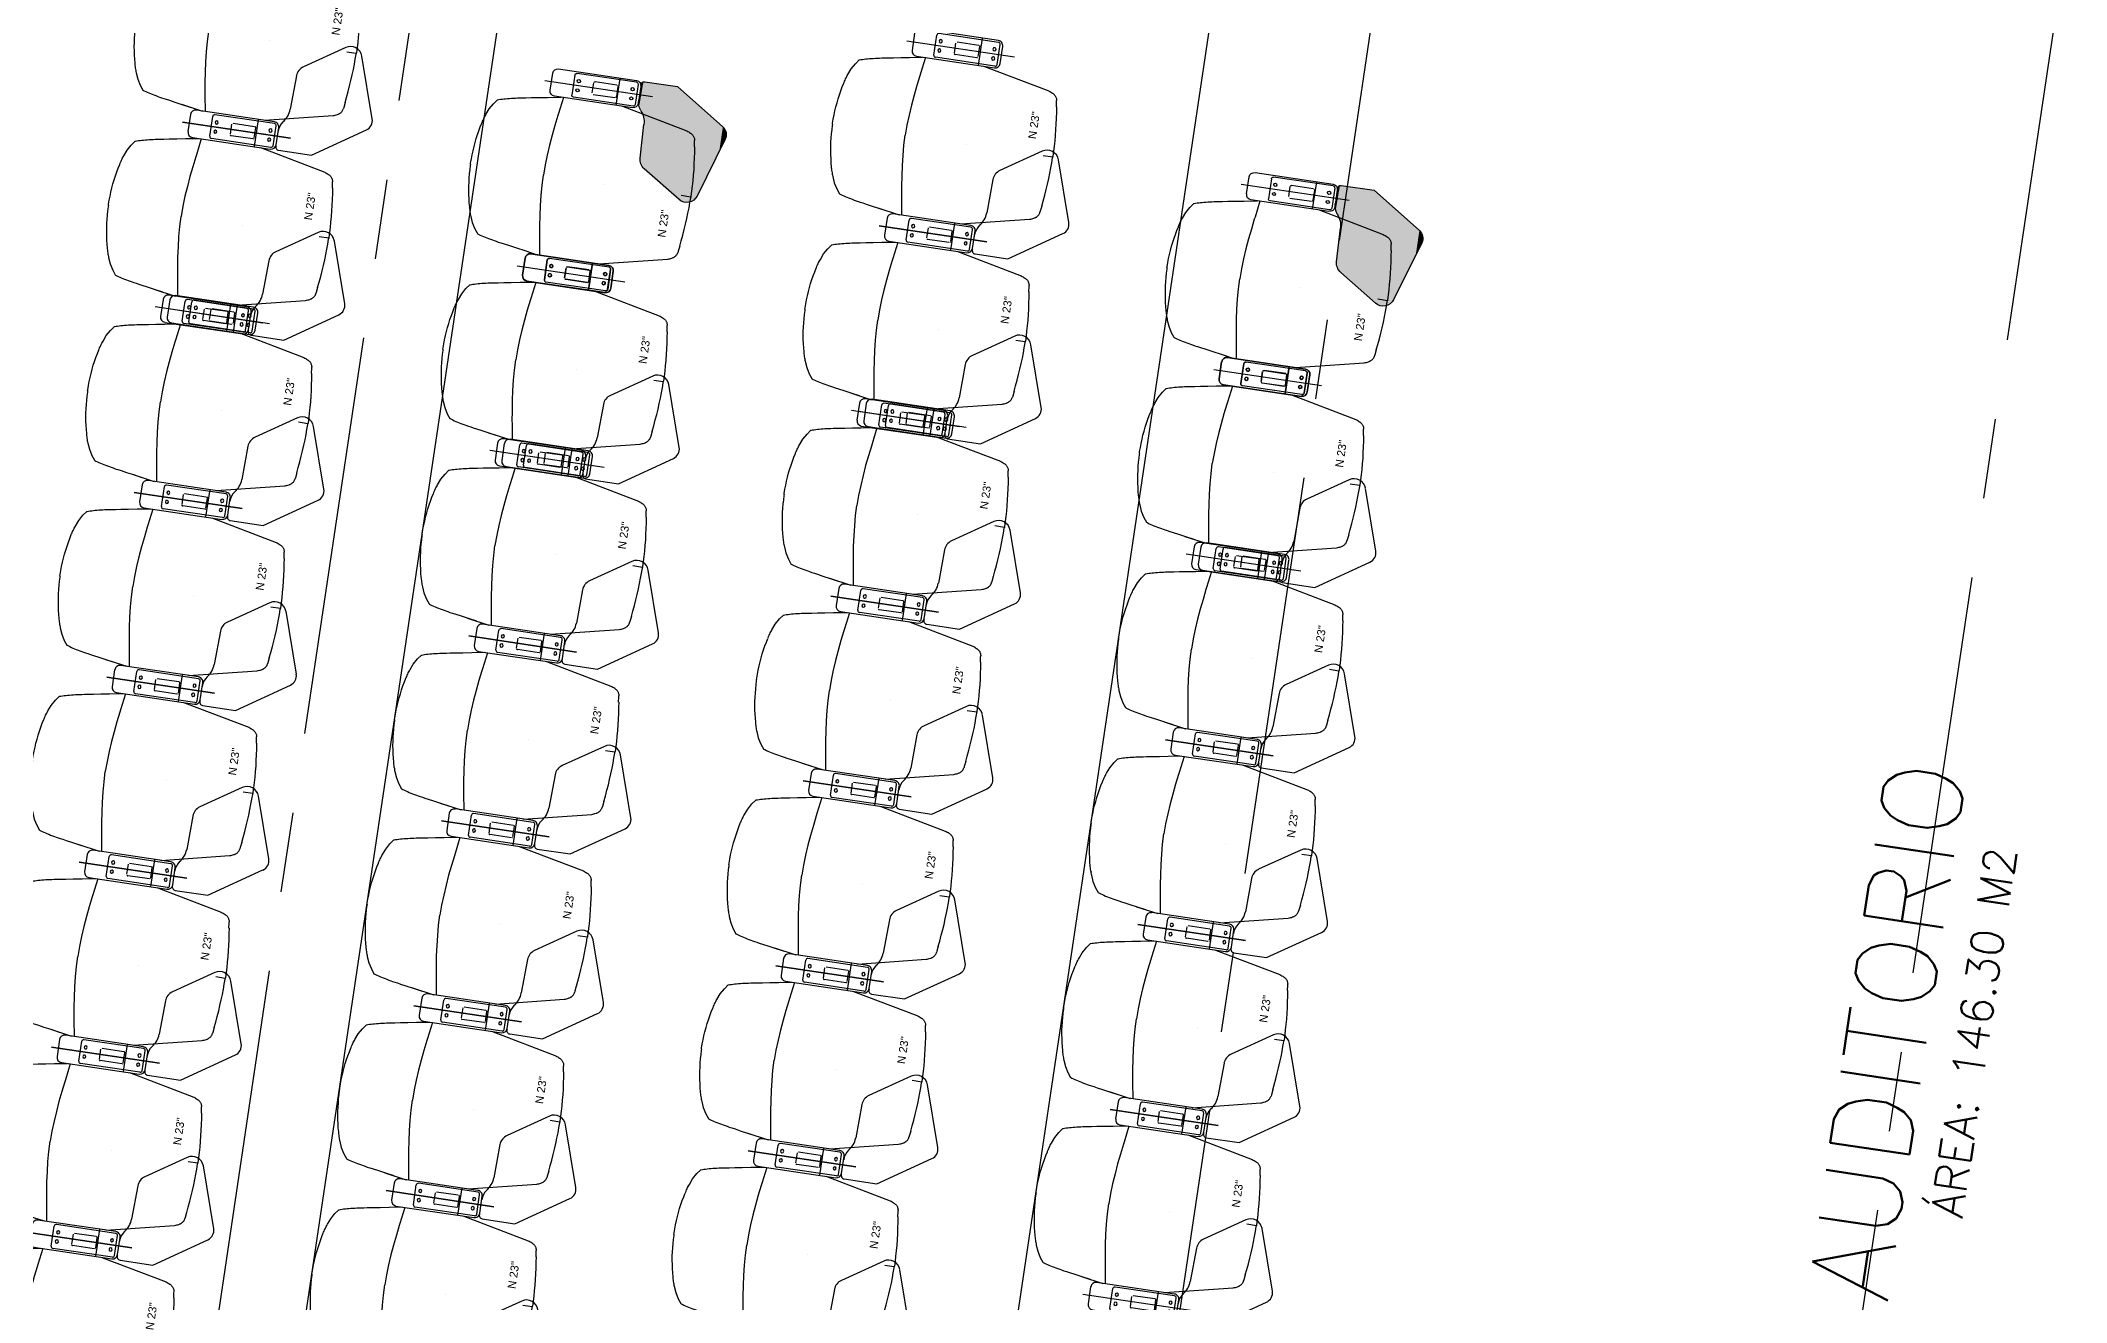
# Model space of a CAD drawing. Header units: millimetres. Extents: x 338 to 506, y 179 to 335.
# Drawn here: x 434.95 to 441.28, y 240.59 to 244.53 of the extents above; entities that cross this region are included whole.
import ezdxf
from ezdxf.enums import TextEntityAlignment as Align

# ---------------------------------------------------------------- set-up
doc = ezdxf.new("R2010")
doc.units = ezdxf.units.MM
doc.linetypes.add('CENTER', pattern=[2, 1.25, -0.25, 0.25, -0.25])
doc.linetypes.add('DASHED2', pattern=[0.375, 0.25, -0.125])
for name, color, linetype in [('CUBIERTA', 254, 'Continuous'), ('EJES_DE_COLUMNA', 255, 'DASHED2'), ('MUROS', 32, 'Continuous'), ('NOVA_PLUS_21__', 6, 'Continuous'), ('NOVA_PLUS_22__', 162, 'Continuous'), ('PISO', 253, 'Continuous'), ('TEXTOS', 7, 'Continuous'), ('ZAPATA', 5, 'Continuous')]:
    doc.layers.add(name, color=color, linetype=linetype)
doc.styles.add('NOTAS', font='simplex.shx')
doc.styles.get("Standard").update_dxf_attribs({"font": 'ARIALUNI.ttf'})

# ---------------------------------------------------------------- blocks, each defined once
blk = doc.blocks.new('EJES_ESTRUCTURALES')
at = {"layer": 'EJES_DE_COLUMNA', "color": 9, "linetype": 'CENTER'}
for p, q in [((661.47768, 154.66228), (759.37077, 154.66627)), ((661.47768, 151.69228), (759.37077, 151.6963)), ((661.47768, 149.58228), (759.37077, 149.5863))]:
    blk.add_line(p, q, dxfattribs=at)
blk = doc.blocks.new('ZAPATA')
at = {"layer": 'ZAPATA', "linetype": 'Continuous'}
for p, q in [((-31.5, 0), (31.5, 0)), ((-37.5, -194), (-37.5, -6)), ((15.8, -61.8), (-15.8, -61.8)), ((37.5, -194), (37.5, -6)), ((-19.8, -134.2), (-19.8, -65.8)), ((19.8, -65.8), (19.8, -134.2)), ((-15.8, -138.2), (15.8, -138.2)), ((-31.5, -200), (31.5, -200))]:
    blk.add_line(p, q, dxfattribs=at)
at = {"layer": 'ZAPATA', "linetype": 'Continuous', "const_width": 0.15, "flags": 128}
for points in [[(-15.8, -61.8), (-17.2, -62), (-18.2, -62.6)], [(18.2, -62.6), (17, -62), (15.8, -61.8)], [(19.2, -63.7), (19.6, -64.5), (19.8, -65.8)], [(-19.2, -136.3), (-19.7, -135.1), (-19.8, -134.2)], [(-18.2, -137.4), (-17, -138), (-15.8, -138.2)], [(19.8, -134.2), (19.6, -135.5), (19.2, -136.3)]]:
    blk.add_lwpolyline(points, dxfattribs=at)
at = {"layer": 'ZAPATA', "linetype": 'Continuous'}
for centre, radius, start, end in [((-31.5, -6), 6, 90, 180), ((31.5, -6), 6, 0, 90), ((-14.5, -15), 5, 1.16733, 358.83267), ((-15.8, -65.8), 4, 125.92091, 147.79226), ((14.5, -15), 5, 181.16733, 178.83267), ((-15.8, -65.8), 4, 147.79226, 180), ((-14.5, -185), 5, 1.16733, 358.83267), ((-15.8, -134.2), 4, 212.20774, 234.07909), ((14.5, -185), 5, 181.16733, 178.83267), ((15.8, -134.2), 4, 270, 305.92091), ((15.8, -134.2), 4, 305.92091, 327.85951), ((-31.5, -194), 6, 180, 270), ((31.5, -194), 6, 270, 0)]:
    blk.add_arc(centre, radius, start, end, dxfattribs=at)
blk = doc.blocks.new('BRAZO_FORMALITE')
at = {"layer": 'NOVA_PLUS_21__', "color": 0}
for p, q in [((-0.0431, 0.1948), (-0.0431, -0.0515)), ((0.027, 0.2109), (-0.027, 0.2109)), ((0, 0.2318), (0, -0.1085)), ((0.0431, -0.0515), (0.0431, 0.1948)), ((0.0431, 0), (-0.0431, 0)), ((-0.027, -0.0675), (0.027, -0.0675))]:
    blk.add_line(p, q, dxfattribs=at)
for centre, start, end in [((-0.027, 0.1948), 90, 180), ((0.027, 0.1948), 0, 90), ((-0.027, -0.0515), 180, 270), ((0.027, -0.0515), 270, 0)]:
    blk.add_arc(centre, 0.016, start, end, dxfattribs=at)
at = {"xscale": 0.0009999999310821, "yscale": 0.0009999999310821, "zscale": 0.0009999999310821}
blk.add_blockref('ZAPATA', (0, 0.1415), dxfattribs=at)
blk = doc.blocks.new('BRAZO_CON_MESA')
at = {"layer": 'NOVA_PLUS_21__', "color": 0}
for p, q in [((-0.0431, 0.1948), (-0.0431, -0.0515)), ((0.027, 0.2109), (-0.027, 0.2109)), ((0, -0.1085), (0, 0.2318)), ((0.0431, -0.0515), (0.0431, 0.1948)), ((0.0431, 0), (-0.0431, 0)), ((-0.027, -0.0675), (0.027, -0.0675))]:
    blk.add_line(p, q, dxfattribs=at)
at = {"layer": 'NOVA_PLUS_21__', "color": 254}
for p, q in [((-0.0431, -0.0775), (-0.0431, -0.1812)), ((0.1949, -0.0983), (0.0891, -0.0946)), ((0.3054, -0.2379), (0.2263, -0.116)), ((-0.0431, -0.1812), (0.0603, -0.3396)), ((0.097, -0.3526), (0.2863, -0.2918))]:
    blk.add_line(p, q, dxfattribs=at)
at = {"layer": 'NOVA_PLUS_21__', "color": 0}
for centre, start, end in [((-0.027, 0.1948), 90, 180), ((0.027, 0.1948), 0, 90), ((-0.027, -0.0515), 180, 270), ((0.027, -0.0515), 270, 0)]:
    blk.add_arc(centre, 0.016, start, end, dxfattribs=at)
at = {"layer": 'NOVA_PLUS_21__', "color": 254}
for centre, radius, start, end in [((-0.0322, -0.0779), 0.0109, 75.34447, 178.21763), ((0.0156, -0.1206), 0.0531, 52.71804, 90), ((0.0916, -0.0273), 0.0673, 229.35247, 267.83734), ((0.1935, -0.1373), 0.0391, 33, 88), ((0.2752, -0.2575), 0.036, 288, 33), ((0.0871, -0.3221), 0.032, 213, 288)]:
    blk.add_arc(centre, radius, start, end, dxfattribs=at)
at = {"xscale": 0.0009999999310821, "yscale": 0.0009999999310821, "zscale": 0.0009999999310821}
blk.add_blockref('ZAPATA', (0, 0.1415), dxfattribs=at)
blk = doc.blocks.new('*U15')
at = {"layer": 'NOVA_PLUS_22__', "color": 1}
blk.add_text('N 23"', height=0.025, dxfattribs=at).set_placement((0.0468, 0.0602))
blk = doc.blocks.new('SILLA_NOVA_CON_MESA_23')
at = {"layer": 'NOVA_PLUS_22__', "color": 1}
for p, q in [((-0.2145, 0.633), (-0.2159, 0.628)), ((-0.213, 0.6377), (-0.2145, 0.633)), ((-0.2116, 0.6419), (-0.213, 0.6377)), ((-0.2113, 0.6426), (-0.2116, 0.6419)), ((-0.1976, 0.6529), (-0.2113, 0.6426)), ((-0.1796, 0.6635), (-0.1976, 0.6529)), ((-0.161, 0.6711), (-0.1796, 0.6635)), ((-0.1575, 0.6724), (-0.161, 0.6711)), ((-0.1539, 0.6737), (-0.1575, 0.6724)), ((-0.1502, 0.6749), (-0.1539, 0.6737)), ((-0.1511, 0.6727), (-0.151, 0.6727)), ((-0.1464, 0.6761), (-0.1502, 0.6749)), ((-0.1425, 0.6772), (-0.1464, 0.6761)), ((-0.1385, 0.6783), (-0.1425, 0.6772)), ((-0.1346, 0.6794), (-0.1385, 0.6783)), ((-0.1325, 0.6799), (-0.1346, 0.6794)), ((-0.1203, 0.6828), (-0.1324, 0.6799)), ((-0.1075, 0.6854), (-0.1203, 0.6828)), ((-0.0947, 0.6878), (-0.1075, 0.6854)), ((-0.0818, 0.6899), (-0.0947, 0.6878)), ((-0.0689, 0.6917), (-0.0818, 0.6899)), ((-0.0559, 0.6932), (-0.0689, 0.6917)), ((-0.0429, 0.6943), (-0.0559, 0.6932)), ((-0.0299, 0.6952), (-0.0429, 0.6943)), ((-0.0168, 0.6957), (-0.0299, 0.6952)), ((-0.0038, 0.696), (-0.0168, 0.6957)), ((0, 0.696), (-0.0038, 0.696)), ((0, 0.696), (0.0038, 0.696)), ((0.0038, 0.696), (0.0168, 0.6957)), ((0.0168, 0.6957), (0.0299, 0.6952)), ((0.0299, 0.6952), (0.0429, 0.6943)), ((0.0429, 0.6943), (0.0559, 0.6932)), ((0.0559, 0.6932), (0.0689, 0.6917)), ((0.0689, 0.6917), (0.0818, 0.6899)), ((0.0818, 0.6899), (0.0947, 0.6878)), ((0.0947, 0.6878), (0.1075, 0.6854)), ((0.1075, 0.6854), (0.1203, 0.6828)), ((0.1203, 0.6828), (0.1324, 0.6799)), ((0.1325, 0.6799), (0.1346, 0.6794)), ((0.1346, 0.6794), (0.1385, 0.6783)), ((0.1385, 0.6783), (0.1425, 0.6772)), ((0.1425, 0.6772), (0.1464, 0.6761)), ((0.1464, 0.6761), (0.1502, 0.6749)), ((0.1502, 0.6749), (0.1539, 0.6737)), ((0.1539, 0.6737), (0.1575, 0.6724)), ((0.1575, 0.6724), (0.161, 0.6711)), ((0.161, 0.6711), (0.1796, 0.6635)), ((0.1796, 0.6635), (0.1976, 0.6529)), ((0.1976, 0.6529), (0.2113, 0.6426)), ((0.2113, 0.6426), (0.2116, 0.6419)), ((0.2116, 0.6419), (0.213, 0.6377)), ((0.213, 0.6377), (0.2145, 0.633)), ((0.2145, 0.633), (0.2159, 0.628)), ((-0.2277, 0.5743), (-0.2291, 0.566)), ((-0.2264, 0.5814), (-0.2277, 0.5743)), ((-0.2252, 0.5877), (-0.2264, 0.5814)), ((-0.224, 0.5935), (-0.2252, 0.5877)), ((-0.2227, 0.5999), (-0.224, 0.5935)), ((-0.2214, 0.606), (-0.2227, 0.5999)), ((-0.2201, 0.6119), (-0.2214, 0.606)), ((-0.2187, 0.6175), (-0.2201, 0.6119)), ((-0.2173, 0.6229), (-0.2187, 0.6175)), ((-0.2159, 0.628), (-0.2173, 0.6229)), ((0.2159, 0.628), (0.2173, 0.6229)), ((0.2173, 0.6229), (0.2187, 0.6175)), ((0.2187, 0.6175), (0.2201, 0.6119)), ((0.2201, 0.6119), (0.2214, 0.606)), ((0.2214, 0.606), (0.2227, 0.5999)), ((0.2227, 0.5999), (0.224, 0.5935)), ((0.224, 0.5935), (0.2252, 0.5877)), ((0.2252, 0.5877), (0.2264, 0.5814)), ((0.2264, 0.5814), (0.2277, 0.5743)), ((0.2277, 0.5743), (0.2291, 0.566)), ((-0.2375, 0.5169), (-0.249, 0.4481)), ((-0.2377, 0.5154), (-0.2422, 0.4885)), ((-0.2338, 0.5383), (-0.2377, 0.5154)), ((-0.2309, 0.5555), (-0.2338, 0.5383)), ((-0.2291, 0.566), (-0.2309, 0.5555)), ((0.2291, 0.566), (0.2309, 0.5555)), ((0.2309, 0.5555), (0.2338, 0.5383)), ((0.2338, 0.5383), (0.2377, 0.5154)), ((0.2377, 0.5154), (0.2422, 0.4885)), ((-0.249, 0.4395), (-0.1974, 0.4474)), ((-0.1974, 0.4474), (-0.1904, 0.4485)), ((-0.1904, 0.4485), (-0.1589, 0.4531)), ((-0.1589, 0.4531), (-0.1272, 0.4572)), ((-0.1272, 0.4572), (-0.0955, 0.4607)), ((-0.0955, 0.4607), (-0.0637, 0.4634)), ((-0.0637, 0.4634), (-0.0319, 0.4652)), ((-0.0319, 0.4652), (0, 0.4658)), ((0.0319, 0.4652), (0, 0.4658)), ((0.0637, 0.4634), (0.0319, 0.4652)), ((0.0955, 0.4607), (0.0637, 0.4634)), ((0.1272, 0.4572), (0.0955, 0.4607)), ((0.1589, 0.4531), (0.1272, 0.4572)), ((0.1904, 0.4485), (0.1589, 0.4531)), ((0.1974, 0.4474), (0.1904, 0.4485)), ((0.249, 0.4395), (0.1974, 0.4474)), ((0.2422, 0.4885), (0.249, 0.4481)), ((-0.2552, 0.4112), (-0.2552, 0.4112)), ((0, 0.273), (0, 0.273)), ((-0.249, 0.2529), (-0.2027, 0.0429)), ((0.249, 0.253), (0.2027, 0.0429)), ((-0.2027, 0.0429), (-0.2015, 0.0396)), ((-0.2015, 0.0396), (-0.2003, 0.0365)), ((-0.2003, 0.0365), (-0.1991, 0.0335)), ((-0.1991, 0.0335), (-0.1975, 0.0302)), ((-0.1975, 0.0302), (-0.1965, 0.0283)), ((-0.1965, 0.0283), (-0.1956, 0.0269)), ((-0.1956, 0.0269), (-0.1948, 0.0256)), ((-0.1948, 0.0256), (-0.1938, 0.0243)), ((-0.1938, 0.0243), (-0.1928, 0.023)), ((-0.1928, 0.023), (-0.1916, 0.0218)), ((-0.1916, 0.0218), (-0.1903, 0.0205)), ((-0.1903, 0.0205), (-0.1887, 0.0192)), ((-0.1887, 0.0192), (-0.1869, 0.018)), ((-0.1869, 0.018), (-0.1849, 0.0168)), ((-0.1849, 0.0168), (-0.1827, 0.0158)), ((-0.1827, 0.0158), (-0.1803, 0.015)), ((-0.1803, 0.015), (-0.1778, 0.0144)), ((-0.1778, 0.0144), (-0.1766, 0.0142)), ((-0.1731, 0.0138), (-0.1766, 0.0142)), ((-0.1766, 0.0142), (-0.1766, 0.0142)), ((-0.1569, 0.0116), (-0.1731, 0.0138)), ((-0.1569, 0.0115), (-0.1402, 0.0094)), ((-0.1402, 0.0094), (-0.1212, 0.0072)), ((-0.1212, 0.0072), (-0.1034, 0.0054)), ((-0.1034, 0.0054), (-0.0864, 0.0038)), ((-0.0864, 0.0038), (-0.0683, 0.0024)), ((-0.0683, 0.0024), (-0.051, 0.0014)), ((-0.051, 0.0014), (-0.0343, 0.0006)), ((-0.0343, 0.0006), (-0.0183, 0.0002)), ((-0.0183, 0.0002), (-0.0027, 0)), ((-0.0027, 0), (0, 0)), ((0, 0), (0, 0.0301)), ((0, 0), (0, 0.0301)), ((0.0027, 0), (0, 0)), ((0.0183, 0.0002), (0.0027, 0)), ((0.0343, 0.0006), (0.0183, 0.0002)), ((0.051, 0.0014), (0.0343, 0.0006)), ((0.0683, 0.0024), (0.051, 0.0014)), ((0.0864, 0.0038), (0.0683, 0.0024)), ((0.1034, 0.0054), (0.0864, 0.0038)), ((0.1212, 0.0072), (0.1034, 0.0054)), ((0.1402, 0.0094), (0.1212, 0.0072)), ((0.1569, 0.0115), (0.1402, 0.0094)), ((0.1569, 0.0116), (0.1731, 0.0138)), ((0.1731, 0.0138), (0.1766, 0.0142)), ((0.1778, 0.0144), (0.1766, 0.0142)), ((0.1766, 0.0142), (0.1766, 0.0142)), ((0.1803, 0.015), (0.1778, 0.0144)), ((0.1827, 0.0158), (0.1803, 0.015)), ((0.1849, 0.0168), (0.1827, 0.0158)), ((0.1869, 0.018), (0.1849, 0.0168)), ((0.1887, 0.0192), (0.1869, 0.018)), ((0.1903, 0.0205), (0.1887, 0.0192)), ((0.1916, 0.0218), (0.1903, 0.0205)), ((0.1928, 0.023), (0.1916, 0.0218)), ((0.1938, 0.0243), (0.1928, 0.023)), ((0.1948, 0.0256), (0.1938, 0.0243)), ((0.1956, 0.0269), (0.1948, 0.0256)), ((0.1965, 0.0283), (0.1956, 0.0269)), ((0.1975, 0.0302), (0.1965, 0.0283)), ((0.1991, 0.0335), (0.1975, 0.0302)), ((0.2003, 0.0365), (0.1991, 0.0335)), ((0.2015, 0.0396), (0.2003, 0.0365)), ((0.2027, 0.0429), (0.2015, 0.0396))]:
    blk.add_line(p, q, dxfattribs=at)
for name, p in [('BRAZO_CON_MESA', (-0.2921, 0.273)), ('BRAZO_FORMALITE', (0.2921, 0.273)), ('*U15', (0, 0))]:
    blk.add_blockref(name, p)
blk = doc.blocks.new('*U17')
at = {"layer": 'NOVA_PLUS_22__', "color": 1, "linetype": 'Continuous', "extrusion": (0, 0, -1)}
for points in [[(-0.2444, 0.1947), (-0.3352, 0.188), (-0.2352, 0.188)], [(-0.2457, 0.1955), (-0.3352, 0.1947), (-0.2444, 0.1947)], [(-0.2444, 0.1947), (-0.3352, 0.1947), (-0.3352, 0.188)], [(-0.2488, 0.1975), (-0.3352, 0.1955), (-0.2457, 0.1955)], [(-0.2457, 0.1955), (-0.3352, 0.1955), (-0.3352, 0.1947)], [(-0.2516, 0.1993), (-0.3349, 0.1975), (-0.2488, 0.1975)], [(-0.2488, 0.1975), (-0.3349, 0.1975), (-0.3352, 0.1955)], [(-0.2519, 0.1994), (-0.3343, 0.1993), (-0.2516, 0.1993)], [(-0.2516, 0.1993), (-0.3343, 0.1993), (-0.3349, 0.1975)], [(-0.256, 0.2012), (-0.3343, 0.1994), (-0.2519, 0.1994)], [(-0.2519, 0.1994), (-0.3343, 0.1994), (-0.3343, 0.1993)], [(-0.2595, 0.2027), (-0.3333, 0.2012), (-0.256, 0.2012)], [(-0.256, 0.2012), (-0.3333, 0.2012), (-0.3343, 0.1994)], [(-0.2597, 0.2027), (-0.3321, 0.2027), (-0.2595, 0.2027)], [(-0.2595, 0.2027), (-0.3321, 0.2027), (-0.3333, 0.2012)], [(-0.2649, 0.2041), (-0.3321, 0.2027), (-0.2597, 0.2027)], [(-0.2597, 0.2027), (-0.3321, 0.2027), (-0.3321, 0.2027)], [(-0.2679, 0.2048), (-0.3305, 0.2041), (-0.2649, 0.2041)], [(-0.2649, 0.2041), (-0.3305, 0.2041), (-0.3321, 0.2027)], [(-0.2711, 0.2051), (-0.3292, 0.2048), (-0.2679, 0.2048)], [(-0.2679, 0.2048), (-0.3292, 0.2048), (-0.3305, 0.2041)], [(-0.2765, 0.2055), (-0.3288, 0.2051), (-0.2711, 0.2051)], [(-0.2711, 0.2051), (-0.3288, 0.2051), (-0.3292, 0.2048)], [(-0.2765, 0.2055), (-0.3275, 0.2055), (-0.3288, 0.2051)], [(-0.321, 0.2056), (-0.3275, 0.2055), (-0.3191, 0.2055)], [(-0.3216, 0.2057), (-0.3272, 0.2056), (-0.321, 0.2056)], [(-0.321, 0.2056), (-0.3272, 0.2056), (-0.3275, 0.2055)], [(-0.3229, 0.2059), (-0.3269, 0.2057), (-0.3216, 0.2057)], [(-0.3216, 0.2057), (-0.3269, 0.2057), (-0.3272, 0.2056)], [(-0.3249, 0.206), (-0.3254, 0.2059), (-0.3229, 0.2059)], [(-0.3229, 0.2059), (-0.3254, 0.2059), (-0.3269, 0.2057)], [(-0.0658, 0.157), (-0.3352, 0.0918), (-0.0235, 0.0918)], [(-0.0705, 0.1629), (-0.3352, 0.157), (-0.0658, 0.157)], [(-0.0658, 0.157), (-0.3352, 0.157), (-0.3352, 0.0918)], [(-0.0762, 0.1677), (-0.3352, 0.1629), (-0.0705, 0.1629)], [(-0.0705, 0.1629), (-0.3352, 0.1629), (-0.3352, 0.157)], [(-0.0827, 0.1714), (-0.3352, 0.1677), (-0.0762, 0.1677)], [(-0.0762, 0.1677), (-0.3352, 0.1677), (-0.3352, 0.1629)], [(-0.0898, 0.1738), (-0.3352, 0.1714), (-0.0827, 0.1714)], [(-0.0827, 0.1714), (-0.3352, 0.1714), (-0.3352, 0.1677)], [(-0.0972, 0.1748), (-0.3352, 0.1738), (-0.0898, 0.1738)], [(-0.0898, 0.1738), (-0.3352, 0.1738), (-0.3352, 0.1714)], [(-0.203, 0.1785), (-0.3352, 0.1748), (-0.0972, 0.1748)], [(-0.0972, 0.1748), (-0.3352, 0.1748), (-0.3352, 0.1738)], [(-0.2143, 0.1798), (-0.3352, 0.1785), (-0.203, 0.1785)], [(-0.203, 0.1785), (-0.3352, 0.1785), (-0.3352, 0.1748)], [(-0.2251, 0.1831), (-0.3352, 0.1798), (-0.2143, 0.1798)], [(-0.2143, 0.1798), (-0.3352, 0.1798), (-0.3352, 0.1785)], [(-0.2352, 0.188), (-0.3352, 0.1831), (-0.2251, 0.1831)], [(-0.2251, 0.1831), (-0.3352, 0.1831), (-0.3352, 0.1798)], [(-0.2352, 0.188), (-0.3352, 0.188), (-0.3352, 0.1831)], [(-0.0235, 0.0918), (-0.2982, 0.0351), (0.0133, 0.0351)], [(-0.0235, 0.0918), (-0.3352, 0.0918), (-0.2982, 0.0351)], [(0.0183, 0.023), (-0.286, 0.0164), (0.0191, 0.0164)], [(0.0191, 0.0164), (-0.2817, 0.0099), (0.0187, 0.0099)], [(0.0191, 0.0164), (-0.286, 0.0164), (-0.2817, 0.0099)], [(0.0187, 0.0099), (-0.2775, 0.0035), (0.017, 0.0035)], [(0.0187, 0.0099), (-0.2817, 0.0099), (-0.2775, 0.0035)], [(0.0164, 0.0293), (-0.2903, 0.023), (0.0183, 0.023)], [(0.0183, 0.023), (-0.2903, 0.023), (-0.286, 0.0164)], [(0.017, 0.0035), (-0.2736, -0.0025), (0.0143, -0.0025)], [(0.017, 0.0035), (-0.2775, 0.0035), (-0.2736, -0.0025)], [(0.0133, 0.0351), (-0.2944, 0.0293), (0.0164, 0.0293)], [(0.0164, 0.0293), (-0.2944, 0.0293), (-0.2903, 0.023)], [(0.0133, 0.0351), (-0.2982, 0.0351), (-0.2944, 0.0293)], [(0.0143, -0.0025), (-0.2701, -0.0079), (0.0105, -0.0079)], [(0.0143, -0.0025), (-0.2736, -0.0025), (-0.2701, -0.0079)], [(0.0105, -0.0079), (-0.2671, -0.0125), (0.0058, -0.0125)], [(0.0105, -0.0079), (-0.2701, -0.0079), (-0.2671, -0.0125)], [(0.0058, -0.0125), (-0.2647, -0.0162), (0.0003, -0.0162)], [(0.0058, -0.0125), (-0.2671, -0.0125), (-0.2647, -0.0162)], [(0.0003, -0.0162), (-0.263, -0.0188), (-0.0058, -0.0188)], [(0.0003, -0.0162), (-0.2647, -0.0162), (-0.263, -0.0188)], [(-0.0058, -0.0188), (-0.2318, -0.0667), (-0.1549, -0.0667)], [(-0.0058, -0.0188), (-0.263, -0.0188), (-0.2318, -0.0667)], [(-0.1549, -0.0667), (-0.2281, -0.0713), (-0.1693, -0.0713)], [(-0.1549, -0.0667), (-0.2318, -0.0667), (-0.2281, -0.0713)], [(-0.1693, -0.0713), (-0.2236, -0.0752), (-0.1814, -0.0752)], [(-0.1693, -0.0713), (-0.2281, -0.0713), (-0.2236, -0.0752)], [(-0.1814, -0.0752), (-0.2185, -0.0782), (-0.1907, -0.0782)], [(-0.1814, -0.0752), (-0.2236, -0.0752), (-0.2185, -0.0782)], [(-0.1907, -0.0782), (-0.2143, -0.0796), (-0.1953, -0.0796)], [(-0.1907, -0.0782), (-0.2185, -0.0782), (-0.2143, -0.0796)], [(-0.1953, -0.0796), (-0.2129, -0.0802), (-0.1976, -0.0802)], [(-0.1953, -0.0796), (-0.2143, -0.0796), (-0.2129, -0.0802)], [(-0.1976, -0.0802), (-0.2081, -0.0809), (-0.2011, -0.0809)], [(-0.1976, -0.0802), (-0.2129, -0.0802), (-0.2081, -0.0809)], [(-0.2011, -0.0809), (-0.2081, -0.0809), (-0.207, -0.0811)]]:
    blk.add_solid(points, dxfattribs=at)
blk = doc.blocks.new('*U18')
at = {"layer": 'NOVA_PLUS_22__', "color": 1}
blk.add_text('N 23"', height=0.025, dxfattribs=at).set_placement((-0.138, 0.0602))
blk = doc.blocks.new('SILLA_NOVA_CON_MESA_23_IZQ')
at = {"layer": 'NOVA_PLUS_22__', "color": 1}
for p, q in [((-0.2145, 0.633), (-0.2159, 0.628)), ((-0.213, 0.6377), (-0.2145, 0.633)), ((-0.2116, 0.6419), (-0.213, 0.6377)), ((-0.2113, 0.6426), (-0.2116, 0.6419)), ((-0.1976, 0.6529), (-0.2113, 0.6426)), ((-0.1796, 0.6635), (-0.1976, 0.6529)), ((-0.161, 0.6711), (-0.1796, 0.6635)), ((-0.1575, 0.6724), (-0.161, 0.6711)), ((-0.1539, 0.6737), (-0.1575, 0.6724)), ((-0.1502, 0.6749), (-0.1539, 0.6737)), ((-0.1464, 0.6761), (-0.1502, 0.6749)), ((-0.1425, 0.6772), (-0.1464, 0.6761)), ((-0.1385, 0.6783), (-0.1425, 0.6772)), ((-0.1346, 0.6794), (-0.1385, 0.6783)), ((-0.1325, 0.6799), (-0.1346, 0.6794)), ((-0.1203, 0.6828), (-0.1324, 0.6799)), ((-0.1075, 0.6854), (-0.1203, 0.6828)), ((-0.0947, 0.6878), (-0.1075, 0.6854)), ((-0.0818, 0.6899), (-0.0947, 0.6878)), ((-0.0689, 0.6917), (-0.0818, 0.6899)), ((-0.0559, 0.6932), (-0.0689, 0.6917)), ((-0.0429, 0.6943), (-0.0559, 0.6932)), ((-0.0299, 0.6952), (-0.0429, 0.6943)), ((-0.0168, 0.6957), (-0.0299, 0.6952)), ((-0.0038, 0.696), (-0.0168, 0.6957)), ((0, 0.696), (-0.0038, 0.696)), ((0, 0.696), (0.0038, 0.696)), ((0.0038, 0.696), (0.0168, 0.6957)), ((0.0168, 0.6957), (0.0299, 0.6952)), ((0.0299, 0.6952), (0.0429, 0.6943)), ((0.0429, 0.6943), (0.0559, 0.6932)), ((0.0559, 0.6932), (0.0689, 0.6917)), ((0.0689, 0.6917), (0.0818, 0.6899)), ((0.0818, 0.6899), (0.0947, 0.6878)), ((0.0947, 0.6878), (0.1075, 0.6854)), ((0.1075, 0.6854), (0.1203, 0.6828)), ((0.1203, 0.6828), (0.1324, 0.6799)), ((0.1325, 0.6799), (0.1346, 0.6794)), ((0.1346, 0.6794), (0.1385, 0.6783)), ((0.1385, 0.6783), (0.1425, 0.6772)), ((0.1425, 0.6772), (0.1464, 0.6761)), ((0.1464, 0.6761), (0.1502, 0.6749)), ((0.1502, 0.6749), (0.1539, 0.6737)), ((0.1511, 0.6727), (0.151, 0.6727)), ((0.1539, 0.6737), (0.1575, 0.6724)), ((0.1575, 0.6724), (0.161, 0.6711)), ((0.161, 0.6711), (0.1796, 0.6635)), ((0.1796, 0.6635), (0.1976, 0.6529)), ((0.1976, 0.6529), (0.2113, 0.6426)), ((0.2113, 0.6426), (0.2116, 0.6419)), ((0.2116, 0.6419), (0.213, 0.6377)), ((0.213, 0.6377), (0.2145, 0.633)), ((0.2145, 0.633), (0.2159, 0.628)), ((-0.2277, 0.5743), (-0.2291, 0.566)), ((-0.2264, 0.5814), (-0.2277, 0.5743)), ((-0.2252, 0.5877), (-0.2264, 0.5814)), ((-0.224, 0.5935), (-0.2252, 0.5877)), ((-0.2227, 0.5999), (-0.224, 0.5935)), ((-0.2214, 0.606), (-0.2227, 0.5999)), ((-0.2201, 0.6119), (-0.2214, 0.606)), ((-0.2187, 0.6175), (-0.2201, 0.6119)), ((-0.2173, 0.6229), (-0.2187, 0.6175)), ((-0.2159, 0.628), (-0.2173, 0.6229)), ((0.2159, 0.628), (0.2173, 0.6229)), ((0.2173, 0.6229), (0.2187, 0.6175)), ((0.2187, 0.6175), (0.2201, 0.6119)), ((0.2201, 0.6119), (0.2214, 0.606)), ((0.2214, 0.606), (0.2227, 0.5999)), ((0.2227, 0.5999), (0.224, 0.5935)), ((0.224, 0.5935), (0.2252, 0.5877)), ((0.2252, 0.5877), (0.2264, 0.5814)), ((0.2264, 0.5814), (0.2277, 0.5743)), ((0.2277, 0.5743), (0.2291, 0.566)), ((-0.2377, 0.5154), (-0.2422, 0.4885)), ((-0.2338, 0.5383), (-0.2377, 0.5154)), ((-0.2309, 0.5555), (-0.2338, 0.5383)), ((-0.2291, 0.566), (-0.2309, 0.5555)), ((0.2291, 0.566), (0.2309, 0.5555)), ((0.2309, 0.5555), (0.2338, 0.5383)), ((0.2338, 0.5383), (0.2377, 0.5154)), ((0.2375, 0.5169), (0.249, 0.4481)), ((0.2377, 0.5154), (0.2422, 0.4885)), ((-0.2422, 0.4885), (-0.249, 0.4481)), ((-0.249, 0.4395), (-0.1974, 0.4474)), ((-0.1974, 0.4474), (-0.1904, 0.4485)), ((-0.1904, 0.4485), (-0.1589, 0.4531)), ((-0.1589, 0.4531), (-0.1272, 0.4572)), ((-0.1272, 0.4572), (-0.0955, 0.4607)), ((-0.0955, 0.4607), (-0.0637, 0.4634)), ((-0.0637, 0.4634), (-0.0319, 0.4652)), ((-0.0319, 0.4652), (0, 0.4658)), ((0.0319, 0.4652), (0, 0.4658)), ((0.0637, 0.4634), (0.0319, 0.4652)), ((0.0955, 0.4607), (0.0637, 0.4634)), ((0.1272, 0.4572), (0.0955, 0.4607)), ((0.1589, 0.4531), (0.1272, 0.4572)), ((0.1904, 0.4485), (0.1589, 0.4531)), ((0.1974, 0.4474), (0.1904, 0.4485)), ((0.249, 0.4395), (0.1974, 0.4474)), ((0.2552, 0.4112), (0.2552, 0.4112)), ((0, 0.273), (0, 0.273)), ((-0.249, 0.253), (-0.2027, 0.0429)), ((0.249, 0.2529), (0.2027, 0.0429)), ((-0.2027, 0.0429), (-0.2015, 0.0396)), ((-0.2015, 0.0396), (-0.2003, 0.0365)), ((-0.2003, 0.0365), (-0.1991, 0.0335)), ((-0.1991, 0.0335), (-0.1975, 0.0302)), ((-0.1975, 0.0302), (-0.1965, 0.0283)), ((-0.1965, 0.0283), (-0.1956, 0.0269)), ((-0.1956, 0.0269), (-0.1948, 0.0256)), ((-0.1948, 0.0256), (-0.1938, 0.0243)), ((-0.1938, 0.0243), (-0.1928, 0.023)), ((-0.1928, 0.023), (-0.1916, 0.0218)), ((-0.1916, 0.0218), (-0.1903, 0.0205)), ((-0.1903, 0.0205), (-0.1887, 0.0192)), ((-0.1887, 0.0192), (-0.1869, 0.018)), ((-0.1869, 0.018), (-0.1849, 0.0168)), ((-0.1849, 0.0168), (-0.1827, 0.0158)), ((-0.1827, 0.0158), (-0.1803, 0.015)), ((-0.1803, 0.015), (-0.1778, 0.0144)), ((-0.1778, 0.0144), (-0.1766, 0.0142)), ((-0.1731, 0.0138), (-0.1766, 0.0142)), ((-0.1766, 0.0142), (-0.1766, 0.0142)), ((-0.1569, 0.0116), (-0.1731, 0.0138)), ((-0.1569, 0.0115), (-0.1402, 0.0094)), ((-0.1402, 0.0094), (-0.1212, 0.0072)), ((-0.1212, 0.0072), (-0.1034, 0.0054)), ((-0.1034, 0.0054), (-0.0864, 0.0038)), ((-0.0864, 0.0038), (-0.0683, 0.0024)), ((-0.0683, 0.0024), (-0.051, 0.0014)), ((-0.051, 0.0014), (-0.0343, 0.0006)), ((-0.0343, 0.0006), (-0.0183, 0.0002)), ((-0.0183, 0.0002), (-0.0027, 0)), ((0, 0), (0, 0.0301)), ((0, 0), (0, 0.0301)), ((0.0183, 0.0002), (0.0027, 0)), ((0.0343, 0.0006), (0.0183, 0.0002)), ((0.051, 0.0014), (0.0343, 0.0006)), ((0.0683, 0.0024), (0.051, 0.0014)), ((0.0864, 0.0038), (0.0683, 0.0024)), ((0.1034, 0.0054), (0.0864, 0.0038)), ((0.1212, 0.0072), (0.1034, 0.0054)), ((0.1402, 0.0094), (0.1212, 0.0072)), ((0.1569, 0.0115), (0.1402, 0.0094)), ((0.1569, 0.0116), (0.1731, 0.0138)), ((0.1731, 0.0138), (0.1766, 0.0142)), ((0.1778, 0.0144), (0.1766, 0.0142)), ((0.1766, 0.0142), (0.1766, 0.0142)), ((0.1803, 0.015), (0.1778, 0.0144)), ((0.1827, 0.0158), (0.1803, 0.015)), ((0.1849, 0.0168), (0.1827, 0.0158)), ((0.1869, 0.018), (0.1849, 0.0168)), ((0.1887, 0.0192), (0.1869, 0.018)), ((0.1903, 0.0205), (0.1887, 0.0192)), ((0.1916, 0.0218), (0.1903, 0.0205)), ((0.1928, 0.023), (0.1916, 0.0218)), ((0.1938, 0.0243), (0.1928, 0.023)), ((0.1948, 0.0256), (0.1938, 0.0243)), ((0.1956, 0.0269), (0.1948, 0.0256)), ((0.1965, 0.0283), (0.1956, 0.0269)), ((0.1975, 0.0302), (0.1965, 0.0283)), ((0.1991, 0.0335), (0.1975, 0.0302)), ((0.2003, 0.0365), (0.1991, 0.0335)), ((0.2015, 0.0396), (0.2003, 0.0365)), ((0.2027, 0.0429), (0.2015, 0.0396)), ((-0.0027, 0), (0, 0)), ((0.0027, 0), (0, 0))]:
    blk.add_line(p, q, dxfattribs=at)
at = {"extrusion": (0, 0, -1), "zscale": -1}
for name, p in [('BRAZO_FORMALITE', (0.2921, 0.273)), ('BRAZO_CON_MESA', (-0.2921, 0.273))]:
    blk.add_blockref(name, p, dxfattribs=at)
blk.add_blockref('*U18', (0, 0))
at = {"layer": 'NOVA_PLUS_22__', "color": 1, "linetype": 'Continuous'}
blk.add_blockref('*U17', (0, 0), dxfattribs=at)
blk = doc.blocks.new('SILLAS_AUDITORIO_B10')
at = {"xscale": 1.000002162051302, "yscale": 1.000002162051302, "zscale": 1.000002162051302}
for name, p in [('SILLA_NOVA_CON_MESA_23', (2854.7511, 1960.9182)), ('SILLA_NOVA_CON_MESA_23', (2855.3353, 1960.9182)), ('SILLA_NOVA_CON_MESA_23', (2851.2474, 1960.8972)), ('SILLA_NOVA_CON_MESA_23', (2851.8316, 1960.8972)), ('SILLA_NOVA_CON_MESA_23', (2852.4158, 1960.8972)), ('SILLA_NOVA_CON_MESA_23', (2853, 1960.8972)), ('SILLA_NOVA_CON_MESA_23', (2853.5842, 1960.8972)), ('SILLA_NOVA_CON_MESA_23', (2854.1684, 1960.8972)), ('SILLA_NOVA_CON_MESA_23', (2851.5416, 1959.7972)), ('SILLA_NOVA_CON_MESA_23', (2852.1258, 1959.7972)), ('SILLA_NOVA_CON_MESA_23', (2852.71, 1959.7972)), ('SILLA_NOVA_CON_MESA_23', (2853.2942, 1959.7972)), ('SILLA_NOVA_CON_MESA_23', (2853.8784, 1959.7972)), ('SILLA_NOVA_CON_MESA_23', (2854.4611, 1959.8182)), ('SILLA_NOVA_CON_MESA_23_IZQ', (2855.0454, 1959.8182)), ('SILLA_NOVA_CON_MESA_23', (2851.8316, 1958.6972)), ('SILLA_NOVA_CON_MESA_23', (2852.4158, 1958.6972)), ('SILLA_NOVA_CON_MESA_23', (2853, 1958.6972)), ('SILLA_NOVA_CON_MESA_23', (2853.5842, 1958.6972)), ('SILLA_NOVA_CON_MESA_23', (2854.1684, 1958.6972)), ('SILLA_NOVA_CON_MESA_23', (2854.7511, 1958.7182)), ('SILLA_NOVA_CON_MESA_23', (2855.3353, 1958.7182)), ('SILLA_NOVA_CON_MESA_23', (2854.4611, 1957.6182)), ('SILLA_NOVA_CON_MESA_23_IZQ', (2855.0454, 1957.6182)), ('SILLA_NOVA_CON_MESA_23', (2852.1258, 1957.5972)), ('SILLA_NOVA_CON_MESA_23', (2852.71, 1957.5972)), ('SILLA_NOVA_CON_MESA_23', (2853.2942, 1957.5972)), ('SILLA_NOVA_CON_MESA_23', (2853.8784, 1957.5972))]:
    blk.add_blockref(name, p, dxfattribs=at)
blk = doc.blocks.new('A$C7152A42C')
at = {"layer": 'PISO'}
for p, q in [((62.2454, 59.10772), (69.959, 59.10772)), ((62.2454, 56.90772), (69.959, 56.90772))]:
    blk.add_line(p, q, dxfattribs=at)
at = {"layer": 'CUBIERTA', "color": 32}
blk.add_blockref('SILLAS_AUDITORIO_B10', (-2786.95242, -1901.38547), dxfattribs=at)
at = {"layer": 'EJES_DE_COLUMNA'}
blk.add_blockref('EJES_ESTRUCTURALES', (-631.22088, -95.28525), dxfattribs=at)
at = {"layer": 'TEXTOS', "color": 5, "style": 'NOTAS'}
for s, height, p in [('AUDITORIO', 0.25, (66.06857, 54.47627)), ('ÁREA: 146.30 M2', 0.1, (66.10137, 54.13373))]:
    blk.add_text(s, height=height, dxfattribs=at).set_placement(p, align=Align.TOP_CENTER)

msp = doc.modelspace()

# ---------------------------------------------------------------- block references
at = {"layer": 'MUROS', "color": 32, "rotation": 81.53046525965426}
msp.add_blockref('A$C7152A42C', (484.7482, 168.0844), dxfattribs=at)

doc.saveas('drawing.dxf')
